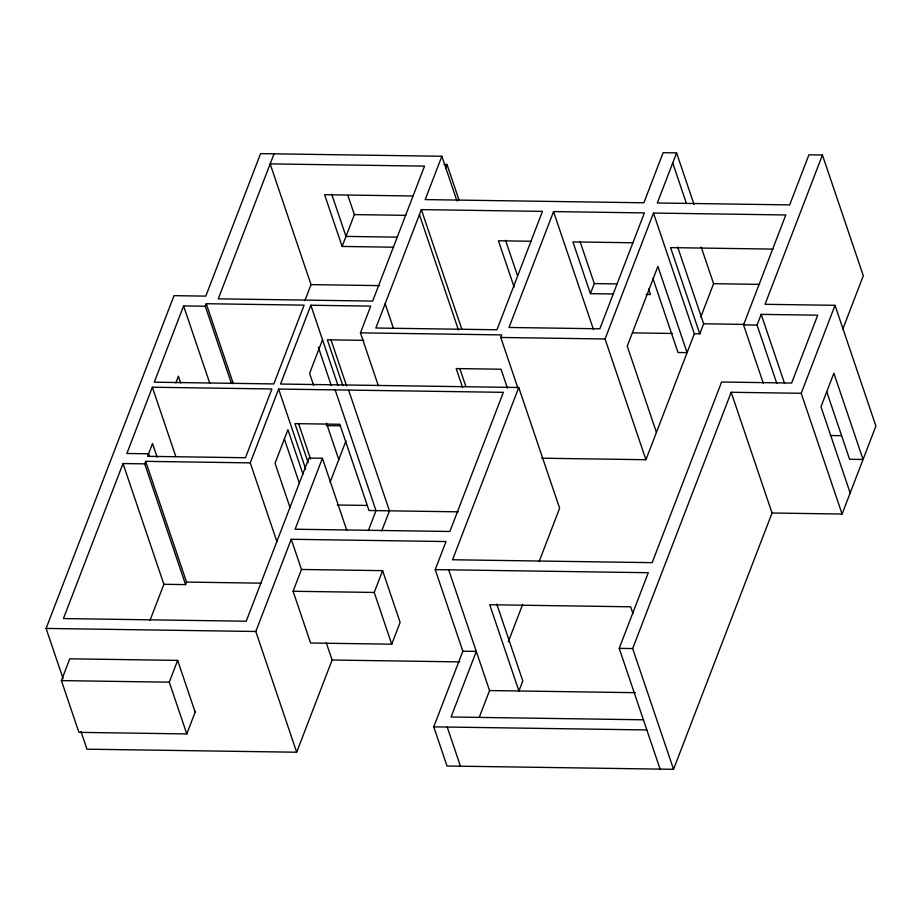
<?xml version="1.0" encoding="UTF-8"?>
<svg xmlns="http://www.w3.org/2000/svg" width="922" height="922" viewBox="0 0 922 922"><rect width="100%" height="100%" fill="white"/><g stroke="black" fill="none" stroke-linecap="round" stroke-linejoin="round"><path stroke-width="1.38" d="M63.088 678.638L46.1 628.435L174.004 295.662L205.802 296.123L260.569 153.628L441.857 156.267L457.001 201.031M322.4 458.257L295.121 529.228L449.878 531.475L503.366 392.334L278.617 389.061L250.254 462.867L145.676 461.346L144.708 463.858L123.006 463.547L63.422 618.57L246.22 621.232L308.939 458.061L322.4 458.257L346.73 530.162M157.132 457.139L152.522 443.517L147.612 456.321L245.459 457.738L271.898 388.969L152.349 387.228L126.879 453.486L148.58 453.797L149.491 456.517M205.295 306.231L183.593 305.92L154.274 382.192L273.822 383.932L304.11 305.136L206.263 303.718L205.295 306.231L231.468 383.564M195.464 711.369L186.797 733.924L78.912 732.356L61.394 680.609L69.772 658.815L177.658 660.383L195.141 712.038M175.825 382.918L178.395 376.211L180.7 383.022M274.03 153.824L218.284 298.832L372.661 301.079L424.523 166.121L270.158 163.886L311.025 284.621L304.871 300.653M150.009 620.368L163.874 584.283L123.006 463.547M163.874 584.283L185.576 584.606L186.544 582.082L145.676 461.346M378.354 385.753L360.444 332.854L370.725 306.116L310.841 305.24L280.553 384.036L518.752 387.494L559.619 508.241L539.093 561.648M186.797 733.924L169.279 682.176L177.658 660.383M393.625 247.2L342.131 246.451L354.382 214.607L347.928 195.533M322.481 339.815L309.596 373.352L313.699 385.477M80.998 731.538L86.968 749.183L296.677 752.225L255.809 631.489L291.248 539.278L446.018 541.537L435.219 569.612L462.832 651.197L433.755 726.847L447.009 766.009L673.544 769.305L772.048 513.012L731.181 392.276L801.218 393.291L835.032 305.32L765.053 304.306L822.436 155.011L808.917 154.815L789.67 204.903L657.34 202.978L676.587 152.891L663.125 152.695L643.879 202.782L425.192 199.601L441.857 156.267M421.342 209.617L375.842 328.013L496.958 329.776L542.459 211.38L421.342 209.617L461.749 329.004M445.51 168.3L446.986 164.462L444.127 164.416M330.111 482.183L346.004 440.82M301.471 569.473L382.607 570.649L400.125 622.396L391.746 644.19L310.61 643.014L293.092 591.267L301.471 569.473L291.248 539.278M368.281 530.738L376.015 510.627L335.147 389.879M296.677 752.225L332.116 660.025L326.227 642.622M381.731 530.934L389.464 510.823L348.597 390.075M391.746 644.19L374.228 592.443L382.607 570.649M517.761 387.655L500.773 337.464L501.752 334.905L360.444 332.854M553.546 211.587L509.013 327.471L599.842 328.785L644.386 212.901L553.546 211.587L593.503 329.615M518.752 387.494L452.541 559.758L652.165 562.662L721.592 382.019L791.629 383.033L817.71 315.186L761.192 314.367L757.066 325.086L776.808 383.425M613.28 293.98L590.426 293.645L594.287 283.584L579.996 241.368M541.64 458.199L645.93 459.721L605.062 338.985L653.468 213.04L785.798 214.964L743.547 324.89L763.289 383.229M479.256 717.328L489.547 690.555L448.68 569.808M508.299 641.77L522.67 604.383M645.93 459.721L694.335 333.776L653.468 213.04M700.766 317.053L713.593 283.688L701.181 247.015M694.335 333.776L699.775 333.856L703.647 323.795L677.647 246.992M660.094 769.109L619.215 648.362L648.293 572.712L435.219 569.612M673.544 769.305L632.676 648.558L731.181 392.276M842.812 329.073L863.303 275.759L822.436 155.011M772.048 513.012L842.086 514.038L875.9 426.068L835.032 305.32M413.298 195.994L324.613 194.715L342.131 246.451M354.382 214.607L405.864 215.356M397.486 237.15L346.004 236.401L331.713 194.185M531.279 241.253L498.456 240.78L514.13 287.076M632.907 242.774L572.908 241.898L590.426 293.645M773.028 249.101L670.582 247.615L699.775 333.856M713.593 283.688L759.613 284.368M594.287 283.584L617.141 283.918M311.025 284.621L379.634 285.624M646.138 294.452L650.413 294.521L648.581 289.07M703.647 323.795L744.907 324.394M743.547 324.89L757.066 325.086M632.746 332.877L672.484 333.464M500.773 337.464L605.062 338.985M363.787 340.333L327.333 339.803L342.846 385.627M326.273 425.607L340.667 425.814M830.319 435.518L841.625 435.68M337.291 505.002L366.726 505.429M458.246 511.825L369.007 510.523L339.815 424.281L294.948 423.624L308.178 462.706M186.544 582.082L261.041 583.165M293.092 591.267L374.228 592.443M46.1 628.435L255.809 631.489M619.215 648.362L632.676 648.558M462.832 651.197L476.294 651.393L451.077 716.993L643.521 719.794M332.116 660.025L459.652 661.881M61.394 680.609L169.279 682.176M489.547 690.555L635.396 692.676M433.755 726.847L646.841 729.947M826.792 391.896L849.6 459.271L863.061 459.467L833.868 373.226L820.983 406.752L850.176 492.993M801.218 393.291L842.086 514.038M761.192 314.367L784.61 383.552M676.587 152.891L694.024 204.419M672.726 162.952L686.487 203.624M652.914 278.386L678.004 352.504L687.086 352.642L657.893 266.389L627.248 346.153L656.429 432.395M632.93 613.522L630.648 606.791L489.732 604.74L518.925 690.981L522.797 680.92L496.797 604.106M505.533 240.285L517.519 275.701M446.986 164.462L458.972 199.867M507.423 388.093L501.038 369.226L456.183 368.57L462.567 387.436M419.418 214.642L458.441 329.961M459.94 368.927L465.864 386.445M385.154 303.787L393.417 328.209M331.09 340.172L346.603 385.984M310.841 305.24L337.936 385.281M447.216 727.043L460.47 766.205M318.344 347.202L331.263 385.534M326.469 423.21L338.789 459.594M298.705 423.982L310.564 459.029M278.617 389.061L305.712 469.102M302.981 474.185L287.929 429.721L275.044 463.247L290.096 507.722M284.391 439.056L299.443 483.52M206.263 303.718L233.358 383.759M250.254 462.867L276.888 541.548M183.593 305.92L209.767 383.241M152.349 387.228L175.768 456.413M144.708 463.858L185.576 584.606"/></g></svg>
